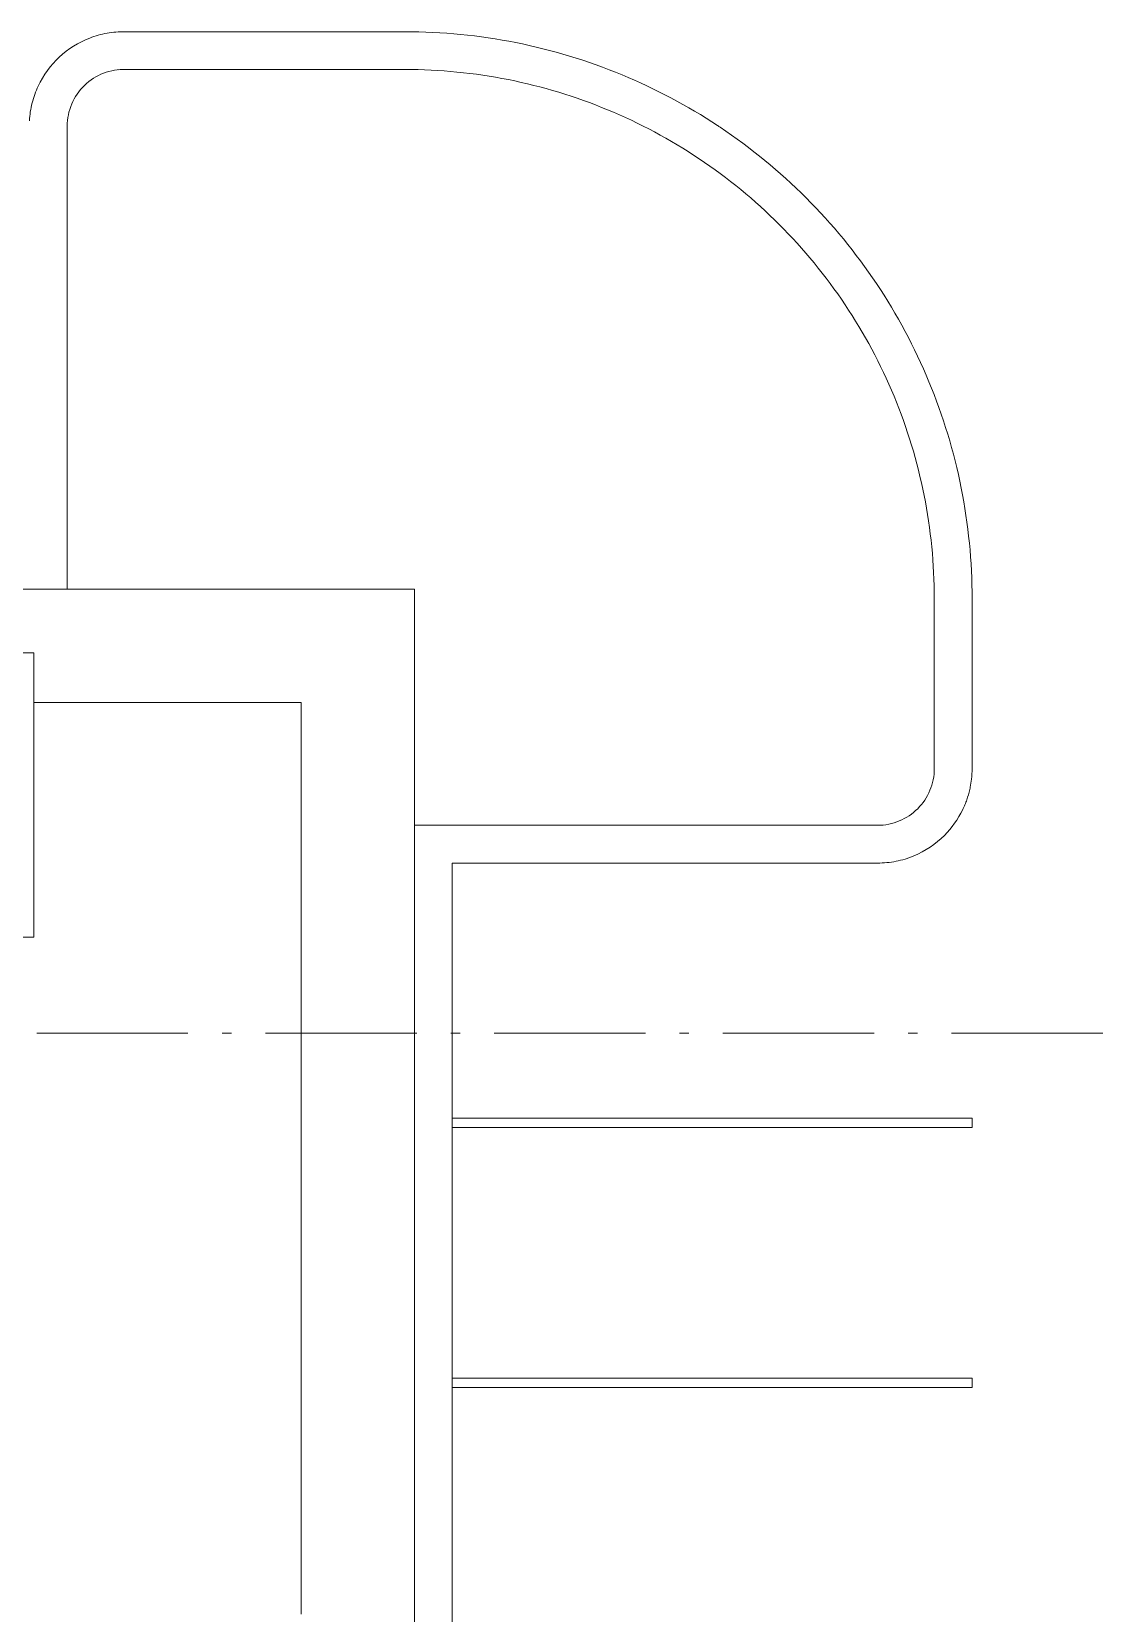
# Model space of a CAD drawing. Header units: metres. Extents: x -55 to 260, y -121 to 64.
# Drawn here: x 195.72 to 207.15, y 9.1 to 25.84 of the extents above; entities that cross this region are included whole.
import ezdxf

# ---------------------------------------------------------------- set-up
doc = ezdxf.new("R2010")
doc.units = ezdxf.units.M
doc.linetypes.add('01_Grid', pattern=[2.32, 1.6, -0.36, 0, -0.36])
for name, color, linetype, lineweight in [('0-1', 7, 'Continuous', 5), ('03EJES-1', 1, '01_Grid', 5), ('45ESTAC-1', 253, 'Continuous', 5), ('46BANQ-1', 253, 'Continuous', 5), ('70LINEA-1', 254, 'Continuous', 5)]:
    doc.layers.add(name, color=color, linetype=linetype, lineweight=lineweight)

# ---------------------------------------------------------------- blocks, each defined once
blk = doc.blocks.new('Parking Lot - Single - Single-V104-A1 _ A700')
at = {"layer": '70LINEA-1'}
for p, q in [((200.172, 17.041), (200.172, 14.291)), ((205.672, 14.341), (200.172, 14.341)), ((200.172, 14.341), (200.172, 14.241)), ((200.172, 14.241), (200.172, 14.341)), ((200.172, 14.341), (200.172, 14.341)), ((200.172, 14.241), (205.672, 14.241)), ((200.172, 14.241), (200.172, 14.241)), ((205.672, 14.241), (205.672, 14.341))]:
    blk.add_line(p, q, dxfattribs=at)
blk = doc.blocks.new('Parking Lot - Single - Single-V105-A1 _ A700')
at = {"layer": '70LINEA-1'}
for p, q in [((200.172, 11.541), (200.172, 8.791)), ((205.672, 8.841), (200.172, 8.841)), ((200.172, 8.841), (200.172, 8.741)), ((200.172, 8.741), (200.172, 8.841)), ((200.172, 8.841), (200.172, 8.841)), ((200.172, 8.741), (205.672, 8.741)), ((200.172, 8.741), (200.172, 8.741)), ((205.672, 8.741), (205.672, 8.841))]:
    blk.add_line(p, q, dxfattribs=at)
blk = doc.blocks.new('22011_AR_rvt-1-A1 _ A700')
at = {"layer": '46BANQ-1'}
for p, q in [((195.744, 18.74), (198.572, 18.74)), ((198.572, 18.74), (198.572, 9.091))]:
    blk.add_line(p, q, dxfattribs=at)
at = {"layer": '70LINEA-1'}
for p, q in [((199.672, 25.84), (196.708, 25.84)), ((196.697, 25.44), (199.672, 25.44)), ((196.718, 25.44), (199.672, 25.44)), ((199.672, 25.44), (199.394, 25.44)), ((196.097, 19.94), (196.097, 24.84)), ((192.145, 19.94), (195.744, 19.94)), ((195.744, 19.94), (199.772, 19.94)), ((199.772, 19.94), (199.772, 15.641)), ((205.272, 19.84), (205.272, 18.041)), ((205.672, 18.041), (205.672, 19.84)), ((195.744, 19.266), (195.541, 19.266)), ((195.744, 19.266), (195.744, 16.257)), ((198.572, 18.74), (195.744, 18.74)), ((198.572, 15.641), (198.572, 18.74)), ((204.672, 17.441), (199.772, 17.441)), ((200.172, 17.041), (204.672, 17.041)), ((200.172, 10.34), (200.172, 17.041)), ((195.541, 16.257), (195.744, 16.257)), ((198.572, 9.091), (198.572, 15.641)), ((199.772, 15.641), (199.772, -41.41)), ((200.172, 0.34), (200.172, 10.34))]:
    blk.add_line(p, q, dxfattribs=at)
for points, knots in [([(196.708, 25.84), (196.644, 25.841), (196.517, 25.83), (196.271, 25.761), (195.996, 25.589), (195.806, 25.328), (195.72, 25.087), (195.7, 24.961), (195.697, 24.897)], [-1, -1, -1, -1, -0.875, -0.75, -0.5, -0.25, -0.125, 0, 0, 0, 0]), ([(202.978, 24.847), (202.659, 25.058), (201.972, 25.422), (200.85, 25.763), (200.065, 25.84), (199.672, 25.84)], [-0.3714286, -0.3714286, -0.3714286, -0.3714286, -0.25, -0.125, 0, 0, 0, 0]), ([(196.097, 24.84), (196.097, 24.881), (196.105, 24.961), (196.153, 25.115), (196.269, 25.284), (196.441, 25.394), (196.597, 25.436), (196.677, 25.441), (196.718, 25.44)], [-1, -1, -1, -1, -0.875, -0.75, -0.5, -0.25, -0.125, 0, 0, 0, 0]), ([(205.672, 19.84), (205.672, 20.233), (205.595, 21.018), (205.251, 22.151), (204.693, 23.195), (203.942, 24.11), (203.323, 24.618), (202.987, 24.841), (202.978, 24.847)], [-1, -1, -1, -1, -0.875, -0.75, -0.625, -0.5, -0.375, -0.3714286, -0.3714286, -0.3714286, -0.3714286]), ([(205.272, 18.041), (205.272, 18.002), (205.264, 17.923), (205.219, 17.772), (205.107, 17.606), (204.941, 17.495), (204.79, 17.449), (204.712, 17.441), (204.672, 17.441)], [-1, -1, -1, -1, -0.875, -0.75, -0.5, -0.25, -0.125, 0, 0, 0, 0]), ([(205.647, 17.819), (205.649, 17.828), (205.657, 17.864), (205.663, 17.901), (205.666, 17.929)], [-0.14285714, -0.14285714, -0.14285714, -0.14285714, -0.125, -0.07142857, -0.07142857, -0.07142857, -0.07142857]), ([(204.672, 17.041), (204.738, 17.041), (204.868, 17.054), (205.12, 17.13), (205.382, 17.305), (205.524, 17.506), (205.573, 17.607)], [-1, -1, -1, -1, -0.875, -0.75, -0.5, -0.2857143, -0.2857143, -0.2857143, -0.2857143]), ([(205.573, 17.607), (205.581, 17.624), (205.597, 17.658), (205.61, 17.693), (205.616, 17.711)], [-0.28571429, -0.28571429, -0.28571429, -0.28571429, -0.25, -0.21428571, -0.21428571, -0.21428571, -0.21428571])]:
    blk.add_open_spline(points, degree=3, knots=knots, dxfattribs=at)
for points in [[(196.718, 25.44), (196.691, 25.441), (196.664, 25.44), (196.638, 25.437)], [(199.672, 25.44), (200.039, 25.44), (200.772, 25.368), (201.829, 25.047), (202.803, 24.526), (203.657, 23.825), (204.358, 22.971), (204.879, 21.997), (205.2, 20.939), (205.272, 20.207), (205.272, 19.84)], [(205.666, 17.929), (205.67, 17.966), (205.672, 18.004), (205.672, 18.041)], [(205.616, 17.711), (205.628, 17.746), (205.639, 17.782), (205.647, 17.819)]]:
    blk.add_open_spline(points, degree=3, dxfattribs=at)
at = {"layer": '45ESTAC-1'}
for name, p in [('Parking Lot - Single - Single-V104-A1 _ A700', (0, 0)), ('Parking Lot - Single - Single-V104-A1 _ A700', (0, -2.75)), ('Parking Lot - Single - Single-V105-A1 _ A700', (0, 0))]:
    blk.add_blockref(name, p, dxfattribs=at)
blk = doc.blocks.new('22011_AR_rvt-2-A1 _ A700')
at = {"layer": '46BANQ-1'}
for p, q in [((195.744, 18.74), (198.572, 18.74)), ((198.572, 18.74), (198.572, 9.091))]:
    blk.add_line(p, q, dxfattribs=at)
at = {"layer": '70LINEA-1'}
for p, q in [((199.672, 25.84), (196.708, 25.84)), ((196.697, 25.44), (199.672, 25.44)), ((196.718, 25.44), (199.672, 25.44)), ((199.672, 25.44), (199.394, 25.44)), ((196.097, 19.94), (196.097, 24.84)), ((192.145, 19.94), (195.744, 19.94)), ((195.744, 19.94), (199.772, 19.94)), ((199.772, 19.94), (199.772, 15.641)), ((205.272, 19.84), (205.272, 18.041)), ((205.672, 18.041), (205.672, 19.84)), ((195.744, 19.266), (195.541, 19.266)), ((195.744, 19.266), (195.744, 16.257)), ((198.572, 18.74), (195.744, 18.74)), ((198.572, 15.641), (198.572, 18.74)), ((204.672, 17.441), (199.772, 17.441)), ((200.172, 17.041), (204.672, 17.041)), ((200.172, 10.34), (200.172, 17.041)), ((195.541, 16.257), (195.744, 16.257)), ((198.572, 9.091), (198.572, 15.641)), ((199.772, 15.641), (199.772, -41.41)), ((200.172, 0.34), (200.172, 10.34))]:
    blk.add_line(p, q, dxfattribs=at)
for points, knots in [([(196.708, 25.84), (196.644, 25.841), (196.517, 25.83), (196.271, 25.761), (195.996, 25.589), (195.806, 25.328), (195.72, 25.087), (195.7, 24.961), (195.697, 24.897)], [-1, -1, -1, -1, -0.875, -0.75, -0.5, -0.25, -0.125, 0, 0, 0, 0]), ([(202.978, 24.847), (202.659, 25.058), (201.972, 25.422), (200.85, 25.763), (200.065, 25.84), (199.672, 25.84)], [-0.3714286, -0.3714286, -0.3714286, -0.3714286, -0.25, -0.125, 0, 0, 0, 0]), ([(196.097, 24.84), (196.097, 24.881), (196.105, 24.961), (196.153, 25.115), (196.269, 25.284), (196.441, 25.394), (196.597, 25.436), (196.677, 25.441), (196.718, 25.44)], [-1, -1, -1, -1, -0.875, -0.75, -0.5, -0.25, -0.125, 0, 0, 0, 0]), ([(205.672, 19.84), (205.672, 20.233), (205.595, 21.018), (205.251, 22.151), (204.693, 23.195), (203.942, 24.11), (203.323, 24.618), (202.987, 24.841), (202.978, 24.847)], [-1, -1, -1, -1, -0.875, -0.75, -0.625, -0.5, -0.375, -0.3714286, -0.3714286, -0.3714286, -0.3714286]), ([(205.272, 18.041), (205.272, 18.002), (205.264, 17.923), (205.219, 17.772), (205.107, 17.606), (204.941, 17.495), (204.79, 17.449), (204.712, 17.441), (204.672, 17.441)], [-1, -1, -1, -1, -0.875, -0.75, -0.5, -0.25, -0.125, 0, 0, 0, 0]), ([(205.647, 17.819), (205.649, 17.828), (205.657, 17.864), (205.663, 17.901), (205.666, 17.929)], [-0.14285714, -0.14285714, -0.14285714, -0.14285714, -0.125, -0.07142857, -0.07142857, -0.07142857, -0.07142857]), ([(204.672, 17.041), (204.738, 17.041), (204.868, 17.054), (205.12, 17.13), (205.382, 17.305), (205.524, 17.506), (205.573, 17.607)], [-1, -1, -1, -1, -0.875, -0.75, -0.5, -0.2857143, -0.2857143, -0.2857143, -0.2857143]), ([(205.573, 17.607), (205.581, 17.624), (205.597, 17.658), (205.61, 17.693), (205.616, 17.711)], [-0.28571429, -0.28571429, -0.28571429, -0.28571429, -0.25, -0.21428571, -0.21428571, -0.21428571, -0.21428571])]:
    blk.add_open_spline(points, degree=3, knots=knots, dxfattribs=at)
for points in [[(196.718, 25.44), (196.691, 25.441), (196.664, 25.44), (196.638, 25.437)], [(199.672, 25.44), (200.039, 25.44), (200.772, 25.368), (201.829, 25.047), (202.803, 24.526), (203.657, 23.825), (204.358, 22.971), (204.879, 21.997), (205.2, 20.939), (205.272, 20.207), (205.272, 19.84)], [(205.666, 17.929), (205.67, 17.966), (205.672, 18.004), (205.672, 18.041)], [(205.616, 17.711), (205.628, 17.746), (205.639, 17.782), (205.647, 17.819)]]:
    blk.add_open_spline(points, degree=3, dxfattribs=at)
at = {"layer": '45ESTAC-1'}
for name, p in [('Parking Lot - Single - Single-V104-A1 _ A700', (0, 0)), ('Parking Lot - Single - Single-V104-A1 _ A700', (0, -2.75)), ('Parking Lot - Single - Single-V105-A1 _ A700', (0, 0))]:
    blk.add_blockref(name, p, dxfattribs=at)

msp = doc.modelspace()

# ---------------------------------------------------------------- linework, layer by layer
at = {"layer": '03EJES-1'}
msp.add_line((255.455, 15.241), (-51.4051, 15.241), dxfattribs=at)

# ---------------------------------------------------------------- block references
at = {"layer": '0-1'}
for name in ['22011_AR_rvt-2-A1 _ A700', '22011_AR_rvt-1-A1 _ A700']:
    msp.add_blockref(name, (0, 0), dxfattribs=at)

doc.saveas('drawing.dxf')
